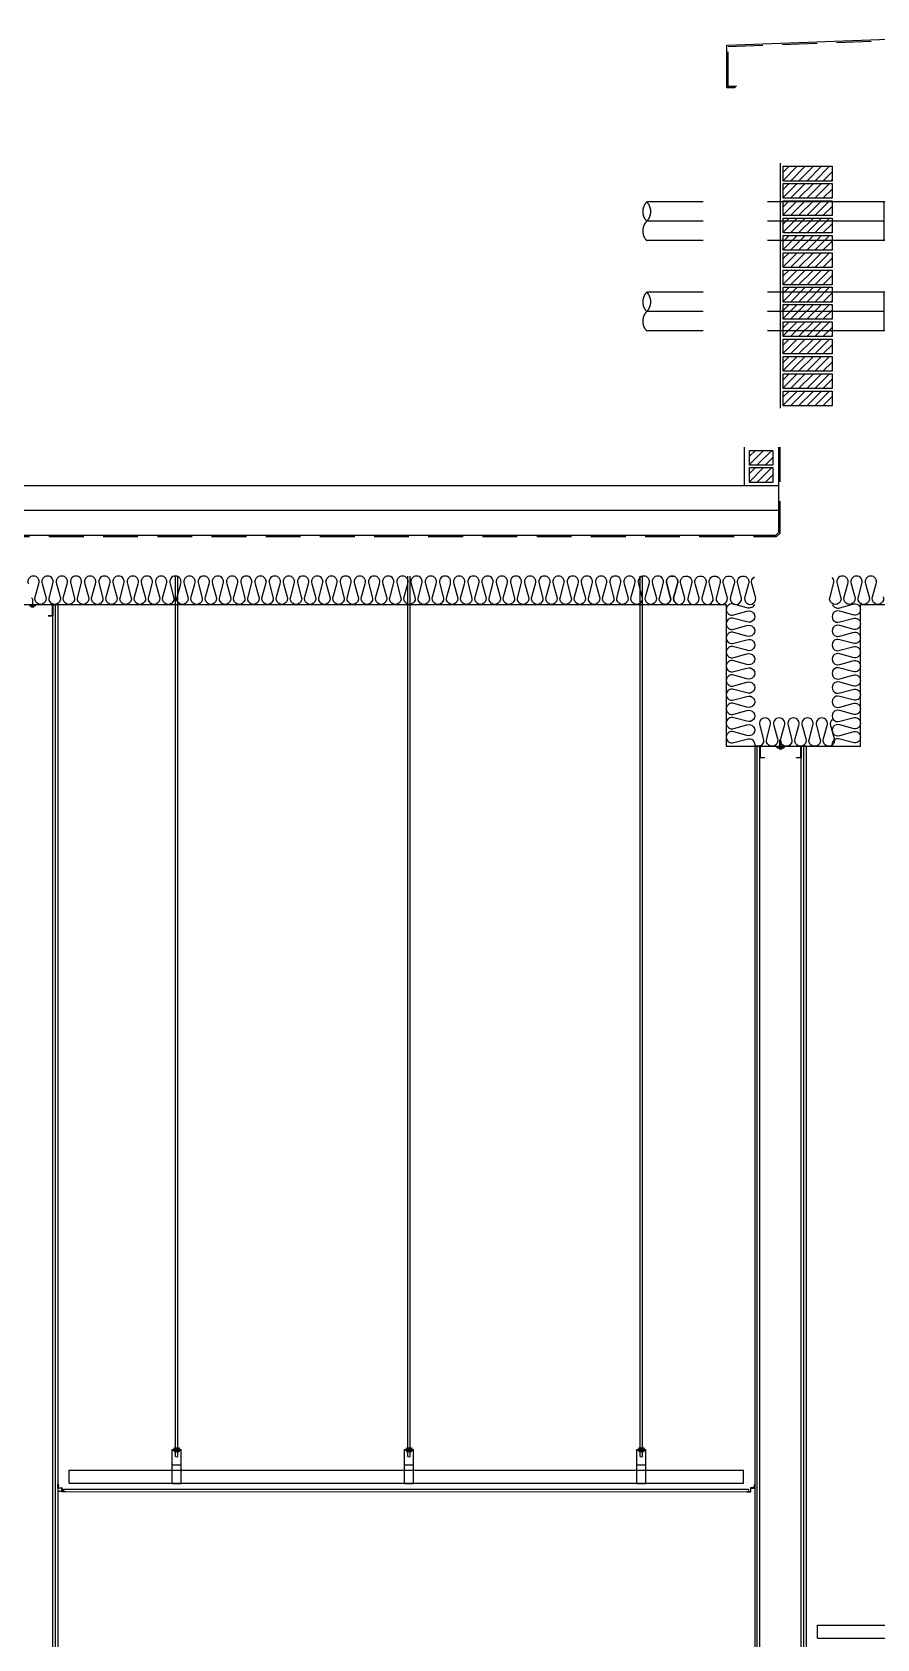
# Model space of a CAD drawing. Header units: millimetres. Extents: x 19868 to 801382, y -4805 to 85279.
# Drawn here: x 528738 to 532012, y 45309 to 51537 of the extents above; entities that cross this region are included whole.
import ezdxf

# ---------------------------------------------------------------- set-up
doc = ezdxf.new("R2010")
doc.units = ezdxf.units.MM
doc.header["$LTSCALE"] = 250
doc.linetypes.add('HID', pattern=[2.8, 1.8, -1])
for name, color, linetype in [('8입면선', 8, 'Continuous'), ('A-CEIL', 8, 'Continuous'), ('A-CEIL_EL', 8, 'Continuous'), ('A-FIN', 6, 'Continuous'), ('A-FIN-8', 8, 'Continuous'), ('A-HAT', 252, 'Continuous'), ('A-HAT-WIREMESH', 9, 'g_mesh'), ('A-WALL', 3, 'Continuous'), ('A-WALL-D', 7, 'Continuous'), ('A-WP', 1, 'HID'), ('GAGAM-DT', 7, 'Continuous'), ('ISL', 251, 'Continuous'), ('M-RLRG-Phase 1', 3, 'Continuous'), ('MO-S', 3, 'Continuous'), ('입면', 7, 'Continuous')]:
    doc.layers.add(name, color=color, linetype=linetype)
doc.layers.add('NOPLOT', color=191, linetype='Continuous', plot=False)
doc.styles.add('Gdim', font='')
doc.styles.get('Gdim').set_extended_font_data('Dotum')
doc.linetypes.add('g_mesh', pattern='A,10,-0.8,["X",Gdim,S=0.6,R=0,X=-0.15,Y=-0.3],-0.8', length=11.6)

# ---------------------------------------------------------------- blocks, each defined once
blk = doc.blocks.new('*U128')
at = {"layer": '8입면선', "color": 8}
blk.add_line((3316577.6, 472011.4), (3316577.6, 478251.4), dxfattribs=at)
at = {"layer": 'A-WALL-D'}
for p, q in [((3316567.6, 472021.4), (3316567.6, 478251.4)), ((3316587.6, 478251.4), (3316567.6, 478251.4)), ((3316587.6, 478251.4), (3316587.6, 472011.4))]:
    blk.add_line(p, q, dxfattribs=at)
at = {"layer": 'GAGAM-DT', "color": 8}
for p, q in [((3316492.7, 478245.6), (3316482.8, 478245.6)), ((3316491.2, 478240.6), (3316484.3, 478240.6)), ((3316490.3, 478271.5), (3316485.3, 478277)), ((3316490.3, 478245.6), (3316490.3, 478271.5)), ((3316490.3, 478245.6), (3316490.3, 478240.6)), ((3316492.7, 478245.6), (3316492.7, 478242.1))]:
    blk.add_line(p, q, dxfattribs=at)
blk.add_arc((3316491.2, 478242.1), 1.51, 270, 0, dxfattribs=at)
at = {"layer": '입면', "color": 6}
for p, q in [((3316497.8, 478244.4), (3316477.4, 478244.4)), ((3316477.9, 478245.6), (3316497.3, 478245.6)), ((3316497.3, 478245.6), (3316502.3, 478251.4)), ((3316502.8, 478250.2), (3316497.8, 478244.4)), ((3316502.3, 478251.4), (3316567.6, 478251.4)), ((3316566.4, 478250.2), (3316502.8, 478250.2)), ((3316566.4, 478207.6), (3316566.4, 478250.2)), ((3316567.6, 478251.4), (3316567.6, 478206.4)), ((3316549.8, 478206.4), (3316549.8, 478207.6)), ((3316549.8, 478207.6), (3316566.4, 478207.6)), ((3316567.6, 478206.4), (3316549.8, 478206.4))]:
    blk.add_line(p, q, dxfattribs=at)
blk = doc.blocks.new('*U129')
at = {"layer": '8입면선', "color": 8}
for p, q in [((3316397.6, 472011.4), (3316397.6, 478501.4)), ((3316577.6, 472011.4), (3316577.6, 478501.4))]:
    blk.add_line(p, q, dxfattribs=at)
at = {"layer": 'A-WALL-D'}
for p, q in [((3316387.6, 478501.4), (3316387.6, 472011.4)), ((3316407.6, 478501.4), (3316387.6, 478501.4)), ((3316407.6, 472021.4), (3316407.6, 478501.4)), ((3316567.6, 472021.4), (3316567.6, 478501.4)), ((3316587.6, 478501.4), (3316567.6, 478501.4)), ((3316587.6, 478501.4), (3316587.6, 472011.4))]:
    blk.add_line(p, q, dxfattribs=at)
at = {"layer": 'GAGAM-DT', "color": 8}
for p, q in [((3316492.7, 478495.6), (3316482.8, 478495.6)), ((3316482.8, 478495.6), (3316482.8, 478492.1)), ((3316491.2, 478490.6), (3316484.3, 478490.6)), ((3316485.3, 478495.6), (3316485.3, 478527)), ((3316490.3, 478521.5), (3316485.3, 478527)), ((3316485.3, 478495.6), (3316485.3, 478490.6)), ((3316490.3, 478495.6), (3316490.3, 478521.5)), ((3316490.3, 478495.6), (3316490.3, 478490.6)), ((3316492.7, 478495.6), (3316492.7, 478492.1))]:
    blk.add_line(p, q, dxfattribs=at)
for centre, start, end in [((3316484.3, 478492.1), 180, 270), ((3316491.2, 478492.1), 270, 0)]:
    blk.add_arc(centre, 1.51, start, end, dxfattribs=at)
at = {"layer": '입면', "color": 6}
for p, q in [((3316407.6, 478456.4), (3316407.6, 478501.4)), ((3316407.6, 478501.4), (3316473, 478501.4)), ((3316472.4, 478500.2), (3316408.8, 478500.2)), ((3316408.8, 478500.2), (3316408.8, 478457.6)), ((3316477.4, 478494.4), (3316472.4, 478500.2)), ((3316473, 478501.4), (3316477.9, 478495.6)), ((3316497.8, 478494.4), (3316477.4, 478494.4)), ((3316477.9, 478495.6), (3316497.3, 478495.6)), ((3316497.3, 478495.6), (3316502.3, 478501.4)), ((3316502.8, 478500.2), (3316497.8, 478494.4)), ((3316502.3, 478501.4), (3316567.6, 478501.4)), ((3316566.4, 478500.2), (3316502.8, 478500.2)), ((3316566.4, 478457.6), (3316566.4, 478500.2)), ((3316567.6, 478501.4), (3316567.6, 478456.4)), ((3316425.5, 478456.4), (3316407.6, 478456.4)), ((3316408.8, 478457.6), (3316425.5, 478457.6)), ((3316425.5, 478457.6), (3316425.5, 478456.4)), ((3316549.8, 478456.4), (3316549.8, 478457.6)), ((3316549.8, 478457.6), (3316566.4, 478457.6)), ((3316567.6, 478456.4), (3316549.8, 478456.4))]:
    blk.add_line(p, q, dxfattribs=at)
blk = doc.blocks.new('A$C2c961f93')
at = {"layer": 'M-RLRG-Phase 1', "color": 5, "linetype": 'HID'}
for p, q in [((500, 2000), (-418.2, 2000)), ((500, 2000), (500, 1850)), ((1700, 2000), (500, 2000)), ((1100, 2000), (1100, 1850)), ((1700, 2000), (1700, 1850)), ((500, 1925), (-418.2, 1925)), ((1700, 1925), (667.7, 1925)), ((500, 1850), (-418.2, 1850)), ((1700, 1850), (712.1, 1850)), ((575, -126.8), (575, 1775)), ((575, 1775), (725, 1775)), ((650, -126.8), (650, 1775)), ((725, -126.8), (725, 1775)), ((1175, -126.8), (1175, 1775)), ((1175, 1775), (1325, 1775)), ((1250, -126.8), (1250, 1775)), ((1325, -126.8), (1325, 1775)), ((1775, -126.8), (1775, 1775)), ((1775, 1775), (1925, 1775)), ((1850, -126.8), (1850, 1775)), ((1925, -126.8), (1925, 1775)), ((500, 1650), (-418.2, 1650)), ((500, 1650), (500, 1500)), ((1700, 1650), (500, 1650, 0)), ((1100, 1650), (1100, 1500)), ((1700, 1650), (1700, 1500)), ((500, 1575), (-418.2, 1575)), ((1700, 1575), (667.7, 1575)), ((500, 1500), (-418.2, 1500)), ((1700, 1500), (712.1, 1500)), ((575, 1425), (725, 1425)), ((1175, 1425), (1325, 1425)), ((1775, 1425), (1925, 1425))]:
    blk.add_line(p, q, dxfattribs=at)
for centre, radius, start, end in [((-380.7, 1962.5), 53, 135, 225), ((-455.7, 1962.5), 53, 315, 45), ((500, 1775), 225, 0, 90), ((1100, 1775), 225, 0, 90), ((1700, 1775), 225, 0, 90), ((-380.7, 1887.5), 53, 135, 225), ((500, 1775), 75, 0, 90), ((1100, 1775), 75, 0, 90), ((1700, 1775), 75, 0, 90), ((-380.7, 1612.5), 53, 135, 225), ((-455.7, 1612.5), 53, 315, 45), ((500, 1425), 225, 0, 90), ((1100, 1425), 225, 0, 90), ((1700, 1425), 225, 0, 90), ((-380.7, 1537.5), 53, 135, 225), ((500, 1425), 75, 0, 90), ((1100, 1425), 75, 0, 90), ((1700, 1425), 75, 0, 90), ((687.5, -164.3), 53, 45, 135), ((1287.5, -164.3), 53, 45, 135), ((1887.5, -164.3), 53, 45, 135), ((612.5, -89.3), 53, 225, 315), ((687.5, -89.3), 53, 225, 315), ((1212.5, -89.3), 53, 225, 315), ((1287.5, -89.3), 53, 225, 315), ((1812.5, -89.3), 53, 225, 315), ((1887.5, -89.3), 53, 225, 315)]:
    blk.add_arc(centre, radius, start, end, dxfattribs=at)

msp = doc.modelspace()

# ---------------------------------------------------------------- hatches: boundary and pattern name
at = {"layer": 'A-HAT', "lineweight": -3}
h = msp.add_hatch(dxfattribs=at)
h.set_pattern_fill('ANSI31', color=256, scale=7, style=0)
h.set_pattern_definition([(45, (448312.236, 53338.554), (-15.715448, 15.715448), [])])
h.paths.add_polyline_path([(531648.2, 51016.9), (531838.2, 51016.9), (531838.2, 50959.9), (531648.2, 50959.9)])
h = msp.add_hatch(dxfattribs=at)
h.set_pattern_fill('ANSI31', color=256, scale=7, style=0)
h.set_pattern_definition([(45, (448312.236, 53271.554), (-15.715448, 15.715448), [])])
h.paths.add_polyline_path([(531648.2, 50949.9), (531838.2, 50949.9), (531838.2, 50892.9), (531648.2, 50892.9)])
h = msp.add_hatch(dxfattribs=at)
h.set_pattern_fill('ANSI31', color=256, scale=7, style=0)
h.set_pattern_definition([(45, (448312.236, 53204.554), (-15.715448, 15.715448), [])])
h.paths.add_polyline_path([(531648.2, 50882.9), (531838.2, 50882.9), (531838.2, 50825.9), (531648.2, 50825.9)])
h = msp.add_hatch(dxfattribs=at)
h.set_pattern_fill('ANSI31', color=256, scale=7, style=0)
h.set_pattern_definition([(45, (448312.236, 53137.554), (-15.715448, 15.715448), [])])
h.paths.add_polyline_path([(531648.2, 50815.9), (531838.2, 50815.9), (531838.2, 50758.9), (531648.2, 50758.9)])
h = msp.add_hatch(dxfattribs=at)
h.set_pattern_fill('ANSI31', color=256, scale=7, style=0)
h.set_pattern_definition([(45, (448312.236, 53070.554), (-15.715448, 15.715448), [])])
h.paths.add_polyline_path([(531648.2, 50748.9), (531838.2, 50748.9), (531838.2, 50691.9), (531648.2, 50691.9)])
h = msp.add_hatch(dxfattribs=at)
h.set_pattern_fill('ANSI31', color=256, scale=7, style=0)
h.set_pattern_definition([(45, (448312.236, 53003.554), (-15.715448, 15.715448), [])])
h.paths.add_polyline_path([(531648.2, 50681.9), (531838.2, 50681.9), (531838.2, 50624.9), (531648.2, 50624.9)])
h = msp.add_hatch(dxfattribs=at)
h.set_pattern_fill('ANSI31', color=256, scale=7, style=0)
h.set_pattern_definition([(45, (448312.236, 52936.554), (-15.715448, 15.715448), [])])
h.paths.add_polyline_path([(531648.2, 50614.9), (531838.2, 50614.9), (531838.2, 50557.9), (531648.2, 50557.9)])
h = msp.add_hatch(dxfattribs=at)
h.set_pattern_fill('ANSI31', color=256, scale=7, style=0)
h.set_pattern_definition([(45, (448312.236, 52869.554), (-15.715448, 15.715448), [])])
h.paths.add_polyline_path([(531648.2, 50547.9), (531838.2, 50547.9), (531838.2, 50490.9), (531648.2, 50490.9)])
h = msp.add_hatch(dxfattribs=at)
h.set_pattern_fill('ANSI31', color=256, scale=7, style=0)
h.set_pattern_definition([(45, (448312.236, 52802.554), (-15.715448, 15.715448), [])])
h.paths.add_polyline_path([(531648.2, 50480.9), (531838.2, 50480.9), (531838.2, 50423.9), (531648.2, 50423.9)])
h = msp.add_hatch(dxfattribs=at)
h.set_pattern_fill('ANSI31', color=256, scale=7, style=0)
h.set_pattern_definition([(45, (448312.236, 52735.554), (-15.715448, 15.715448), [])])
h.paths.add_polyline_path([(531648.2, 50413.9), (531838.2, 50413.9), (531838.2, 50356.9), (531648.2, 50356.9)])
h = msp.add_hatch(dxfattribs=at)
h.set_pattern_fill('ANSI31', color=256, scale=7, style=0)
h.set_pattern_definition([(45, (448312.236, 52668.554), (-15.715448, 15.715448), [])])
h.paths.add_polyline_path([(531648.2, 50346.9), (531838.2, 50346.9), (531838.2, 50289.9), (531648.2, 50289.9)])
h = msp.add_hatch(dxfattribs=at)
h.set_pattern_fill('ANSI31', color=256, scale=7, style=0)
h.set_pattern_definition([(45, (448312.236, 52601.554), (-15.715448, 15.715448), [])])
h.paths.add_polyline_path([(531648.2, 50279.9), (531838.2, 50279.9), (531838.2, 50222.9), (531648.2, 50222.9)])
h = msp.add_hatch(dxfattribs=at)
h.set_pattern_fill('ANSI31', color=256, scale=7, style=0)
h.set_pattern_definition([(45, (448312.236, 52534.554), (-15.715448, 15.715448), [])])
h.paths.add_polyline_path([(531648.2, 50212.9), (531838.2, 50212.9), (531838.2, 50155.9), (531648.2, 50155.9)])
h = msp.add_hatch(dxfattribs=at)
h.set_pattern_fill('ANSI31', color=256, scale=7, style=0)
h.set_pattern_definition([(45, (448312.236, 52467.554), (-15.715448, 15.715448), [])])
h.paths.add_polyline_path([(531648.2, 50145.9), (531838.2, 50145.9), (531838.2, 50088.9), (531648.2, 50088.9)])
h = msp.add_hatch(dxfattribs=at)
h.set_pattern_fill('ANSI31', color=256, scale=7, style=0)
h.set_pattern_definition([(45, (448182.236, 52237.554), (-15.715448, 15.715448), [])])
h.paths.add_polyline_path([(531518.2, 49915.9), (531608.2, 49915.9), (531608.2, 49858.9), (531518.2, 49858.9)])
h = msp.add_hatch(dxfattribs=at)
h.set_pattern_fill('ANSI31', color=256, scale=7, style=0)
h.set_pattern_definition([(45, (448182.236, 52170.554), (-15.715448, 15.715448), [])])
h.paths.add_polyline_path([(531518.2, 49848.9), (531608.2, 49848.9), (531608.2, 49791.9), (531518.2, 49791.9)])

# ---------------------------------------------------------------- linework, layer by layer
at = {"layer": 'A-CEIL'}
for p, q in [((528861.3, 45889.9, 0), (531515.1, 45889.7, 0)), ((528861.3, 45879.9, 0), (531515.1, 45879.7, 0))]:
    msp.add_line(p, q, dxfattribs=at)
at = {"layer": 'A-CEIL_EL'}
for p, q in [((529294.2, 46015.7), (529294.2, 49428.9, 0)), ((529303.2, 46015.7), (529303.2, 49428.9, 0)), ((530194.2, 46015.7), (530194.2, 49428.9, 0)), ((530203.2, 46015.7), (530203.2, 49428.9, 0)), ((531094.2, 46015.7), (531094.2, 49428.9, 0)), ((531103.2, 46015.7), (531103.2, 49428.9, 0)), ((529281.2, 45911.7), (529281.2, 46042.9)), ((529281.2, 46042.9), (529316.2, 46042.9)), ((529281.2, 46041.7), (529316.2, 46041.7)), ((529285.2, 46044.4), (529312.2, 46044.4)), ((529285.2, 46044.4), (529285.2, 46042.9)), ((529285.2, 46041.7), (529285.2, 46040.2)), ((529285.2, 46040.2), (529312.2, 46040.2)), ((529289.2, 46049.4), (529308.2, 46049.4)), ((529289.2, 46049.4), (529289.2, 46044.4)), ((529289.2, 46040.2), (529289.2, 46035.2)), ((529289.2, 46035.2), (529308.2, 46035.2)), ((529294.2, 46015.7), (529294.2, 46035.2)), ((529303.2, 46015.7), (529303.2, 46035.2)), ((529308.2, 46049.4), (529308.2, 46044.4)), ((529308.2, 46040.2), (529308.2, 46035.2)), ((529312.2, 46044.4), (529312.2, 46042.9)), ((529312.2, 46041.7), (529312.2, 46040.2)), ((529316.2, 45911.7), (529316.2, 46042.9)), ((530181.2, 45911.7), (530181.2, 46042.9)), ((530181.2, 46042.9), (530216.2, 46042.9)), ((530181.2, 46041.7), (530216.2, 46041.7)), ((530185.2, 46044.4), (530212.2, 46044.4)), ((530185.2, 46044.4), (530185.2, 46042.9)), ((530185.2, 46041.7), (530185.2, 46040.2)), ((530185.2, 46040.2), (530212.2, 46040.2)), ((530189.2, 46049.4), (530208.2, 46049.4)), ((530189.2, 46049.4), (530189.2, 46044.4)), ((530189.2, 46040.2), (530189.2, 46035.2)), ((530189.2, 46035.2), (530208.2, 46035.2)), ((530194.2, 46015.7), (530194.2, 46035.2)), ((530203.2, 46015.7), (530203.2, 46035.2)), ((530208.2, 46049.4), (530208.2, 46044.4)), ((530208.2, 46040.2), (530208.2, 46035.2)), ((530212.2, 46044.4), (530212.2, 46042.9)), ((530212.2, 46041.7), (530212.2, 46040.2)), ((530216.2, 45911.7), (530216.2, 46042.9)), ((531081.2, 45911.7), (531081.2, 46042.9)), ((531081.2, 46042.9), (531116.2, 46042.9)), ((531081.2, 46041.7), (531116.2, 46041.7)), ((531085.2, 46044.4), (531112.2, 46044.4)), ((531085.2, 46044.4), (531085.2, 46042.9)), ((531085.2, 46041.7), (531085.2, 46040.2)), ((531085.2, 46040.2), (531112.2, 46040.2)), ((531089.2, 46049.4), (531108.2, 46049.4)), ((531089.2, 46049.4), (531089.2, 46044.4)), ((531089.2, 46040.2), (531089.2, 46035.2)), ((531089.2, 46035.2), (531108.2, 46035.2)), ((531094.2, 46015.7), (531094.2, 46035.2)), ((531103.2, 46015.7), (531103.2, 46035.2)), ((531108.2, 46049.4), (531108.2, 46044.4)), ((531108.2, 46040.2), (531108.2, 46035.2)), ((531112.2, 46044.4), (531112.2, 46042.9)), ((531112.2, 46041.7), (531112.2, 46040.2)), ((531116.2, 45911.7), (531116.2, 46042.9)), ((528881.2, 45962.9), (531495.2, 45962.7)), ((528881.2, 45912.9), (528881.2, 45962.9)), ((529281.2, 45983.4), (529316.2, 45983.4)), ((529281.2, 45962.9), (529316.2, 45962.9)), ((530181.2, 45983.4), (530216.2, 45983.4)), ((530181.2, 45962.9), (530216.2, 45962.9)), ((531081.2, 45983.4), (531116.2, 45983.4)), ((531081.2, 45962.9), (531116.2, 45962.9)), ((531495.2, 45912.7), (531495.2, 45962.7)), ((528881.2, 45912.9), (531495.2, 45912.7)), ((529281.2, 45912.9), (529316.2, 45912.9)), ((529281.2, 45911.7), (529316.2, 45911.7)), ((530181.2, 45912.9), (530216.2, 45912.9)), ((530181.2, 45911.7), (530216.2, 45911.7)), ((531081.2, 45912.9), (531116.2, 45912.9)), ((531081.2, 45911.7), (531116.2, 45911.7)), ((531781.2, 45361.9), (538100.8, 45361.9)), ((531781.2, 45311.9), (531781.2, 45361.9)), ((531781.2, 45311.9), (538138.2, 45311.9))]:
    msp.add_line(p, q, dxfattribs=at)
for centre in [(529298.7, 46027.2), (530198.7, 46027.2), (531098.7, 46027.2)]:
    msp.add_arc(centre, 12.4, 248.71498, 291.28502, dxfattribs=at)
at = {"layer": 'A-FIN'}
for p, q in [((531638.2, 50078.9), (531638.2, 51028.9)), ((531498.2, 49778.9), (531498.2, 49928.9)), ((531630.2, 49778.9), (511456.2, 49778.9))]:
    msp.add_line(p, q, dxfattribs=at)
at = {"layer": 'A-FIN-8'}
for p, q in [((531468.2, 51328.9), (531460.2, 51320.9)), ((531630.2, 49928.9), (531630.2, 49597.1)), ((510956.4, 49586.9), (531620, 49586.9)), ((531620, 49586.9), (531630.2, 49597.1))]:
    msp.add_line(p, q, dxfattribs=at)
msp.add_lwpolyline([(531460.2, 51320.9), (531430.2, 51320.9), (531430.2, 51486.6), (532788.2, 51536.9), (534146.2, 51486.6), (534146.2, 51320.9), (534116.2, 51320.9)], dxfattribs=at)
at = {"layer": 'A-HAT-WIREMESH', "ltscale": 0.6}
msp.add_line((531630.2, 49682.9), (510946.2, 49682.9), dxfattribs=at)
at = {"layer": 'A-WALL'}
for points in [[(531838.2, 51016.9), (531838.2, 50959.9), (531648.2, 50959.9), (531648.2, 51016.9)], [(531838.2, 50949.9), (531838.2, 50892.9), (531648.2, 50892.9), (531648.2, 50949.9)], [(531838.2, 50882.9), (531838.2, 50825.9), (531648.2, 50825.9), (531648.2, 50882.9)], [(531838.2, 50815.9), (531838.2, 50758.9), (531648.2, 50758.9), (531648.2, 50815.9)], [(531838.2, 50748.9), (531838.2, 50691.9), (531648.2, 50691.9), (531648.2, 50748.9)], [(531838.2, 50681.9), (531838.2, 50624.9), (531648.2, 50624.9), (531648.2, 50681.9)], [(531838.2, 50614.9), (531838.2, 50557.9), (531648.2, 50557.9), (531648.2, 50614.9)], [(531838.2, 50547.9), (531838.2, 50490.9), (531648.2, 50490.9), (531648.2, 50547.9)], [(531838.2, 50480.9), (531838.2, 50423.9), (531648.2, 50423.9), (531648.2, 50480.9)], [(531838.2, 50413.9), (531838.2, 50356.9), (531648.2, 50356.9), (531648.2, 50413.9)], [(531838.2, 50346.9), (531838.2, 50289.9), (531648.2, 50289.9), (531648.2, 50346.9)], [(531838.2, 50279.9), (531838.2, 50222.9), (531648.2, 50222.9), (531648.2, 50279.9)], [(531838.2, 50212.9), (531838.2, 50155.9), (531648.2, 50155.9), (531648.2, 50212.9)], [(531838.2, 50145.9), (531838.2, 50088.9), (531648.2, 50088.9), (531648.2, 50145.9)], [(531608.2, 49915.9), (531608.2, 49858.9), (531518.2, 49858.9), (531518.2, 49915.9)], [(531608.2, 49848.9), (531608.2, 49791.9), (531518.2, 49791.9), (531518.2, 49848.9)]]:
    msp.add_lwpolyline(points, close=True, dxfattribs=at)
at = {"layer": 'A-WP', "ltscale": 0.3}
for p, q in [((531635.2, 49928.9), (531635.2, 49594.1)), ((510953.4, 49581.9), (531623.1, 49581.9)), ((531623.1, 49581.9), (531635.2, 49594.1))]:
    msp.add_line(p, q, dxfattribs=at)
msp.add_lwpolyline([(531465.2, 51325.9), (531435.2, 51325.9), (531435.2, 51481.8), (532788.2, 51531.9), (534141.2, 51481.8), (534141.2, 51325.9), (534111.2, 51325.9)], dxfattribs=at)
at = {"layer": 'ISL'}
for p, q in [((528861.3, 45879.9), (528861.3, 45889.9)), ((531515.1, 45879.7), (531515.1, 45889.7))]:
    msp.add_line(p, q, dxfattribs=at)
for points in [[(531238.2, 49320.2, -0.418617), (531225.1, 49348.7), (531238.8, 49399.1, 0.524856), (531218.2, 49428.9, 0.524856), (531197.6, 49399.1), (531211.3, 49348.7, -1.449198), (531170.1, 49348.7), (531183.8, 49399.1, 0.524856), (531163.2, 49428.9, 0.524856), (531142.6, 49399.1), (531156.3, 49348.7, -1.449198), (531115.1, 49348.7), (531128.8, 49399.1, 0.524856), (531108.2, 49428.9, 0.524856), (531087.6, 49399.1), (531101.3, 49348.7, -1.449198), (531060.1, 49348.7), (531073.8, 49399.1, 0.524856), (531053.2, 49428.9, 0.524856), (531032.6, 49399.1), (531046.3, 49348.7, -1.449198), (531005.1, 49348.7), (531018.8, 49399.1, 0.524856), (530998.2, 49428.9, 0.524856), (530977.6, 49399.1), (530991.3, 49348.7, -1.449198), (530950.1, 49348.7), (530963.8, 49399.1, 0.524856), (530943.2, 49428.9, 0.524856), (530922.6, 49399.1), (530936.3, 49348.7, -1.449198), (530895.1, 49348.7), (530908.8, 49399.1, 0.524856), (530888.2, 49428.9, 0.524856), (530867.6, 49399.1), (530881.3, 49348.7, -1.449198), (530840.1, 49348.7), (530853.8, 49399.1, 0.524856), (530833.2, 49428.9, 0.524856), (530812.6, 49399.1), (530826.3, 49348.7, -1.449198), (530785.1, 49348.7), (530798.8, 49399.1, 0.524856), (530778.2, 49428.9, 0.524856), (530757.6, 49399.1), (530771.3, 49348.7, -1.449198), (530730.1, 49348.7), (530743.8, 49399.1, 0.524856), (530723.2, 49428.9, 0.524856), (530702.6, 49399.1), (530716.3, 49348.7, -1.449198), (530675.1, 49348.7), (530688.8, 49399.1, 0.524856), (530668.2, 49428.9, 0.524856), (530647.6, 49399.1), (530661.3, 49348.7, -1.449198), (530620.1, 49348.7), (530633.8, 49399.1, 0.524856), (530613.2, 49428.9, 0.524856), (530592.6, 49399.1), (530606.3, 49348.7, -1.449198), (530565.1, 49348.7), (530578.8, 49399.1, 0.524856), (530558.2, 49428.9, 0.524856), (530537.6, 49399.1), (530551.3, 49348.7, -1.449198), (530510.1, 49348.7), (530523.8, 49399.1, 0.524856), (530503.2, 49428.9, 0.524856), (530482.6, 49399.1), (530496.3, 49348.7, -1.449198), (530455.1, 49348.7), (530468.8, 49399.1, 0.524856), (530448.2, 49428.9, 0.524856), (530427.6, 49399.1), (530441.3, 49348.7, -1.449198), (530400.1, 49348.7), (530413.8, 49399.1, 0.524856), (530393.2, 49428.9, 0.524856), (530372.6, 49399.1), (530386.3, 49348.7, -1.449198), (530345.1, 49348.7), (530358.8, 49399.1, 0.524856), (530338.2, 49428.9, 0.524856), (530317.6, 49399.1), (530331.3, 49348.7, -1.449198), (530290.1, 49348.7), (530303.8, 49399.1, 0.524856), (530283.2, 49428.9, 0.524856), (530262.6, 49399.1), (530276.3, 49348.7, -1.449198), (530235.1, 49348.7), (530248.8, 49399.1, 0.524856), (530228.2, 49428.9, 0.524856), (530207.6, 49399.1), (530221.3, 49348.7, -1.449198), (530180.1, 49348.7), (530193.8, 49399.1, 0.524856), (530173.2, 49428.9, 0.524856), (530152.6, 49399.1), (530166.3, 49348.7, -1.449198), (530125.1, 49348.7), (530138.8, 49399.1, 0.524856), (530118.2, 49428.9, 0.524856), (530097.6, 49399.1), (530111.3, 49348.7, -1.449198), (530070.1, 49348.7), (530083.8, 49399.1, 0.524856), (530063.2, 49428.9, 0.524856), (530042.6, 49399.1), (530056.3, 49348.7, -1.449198), (530015.1, 49348.7), (530028.8, 49399.1, 0.524856), (530008.2, 49428.9, 0.524856), (529987.6, 49399.1), (530001.3, 49348.7, -1.449198), (529960.1, 49348.7), (529973.8, 49399.1, 0.524856), (529953.2, 49428.9, 0.524856), (529932.6, 49399.1), (529946.3, 49348.7, -1.449198), (529905.1, 49348.7), (529918.8, 49399.1, 0.524856), (529898.2, 49428.9, 0.524856), (529877.6, 49399.1), (529891.3, 49348.7, -1.449198), (529850.1, 49348.7), (529863.8, 49399.1, 0.524856), (529843.2, 49428.9, 0.524856), (529822.6, 49399.1), (529836.3, 49348.7, -1.449198), (529795.1, 49348.7), (529808.8, 49399.1, 0.524856), (529788.2, 49428.9, 0.524856), (529767.6, 49399.1), (529781.3, 49348.7, -1.449198), (529740.1, 49348.7), (529753.8, 49399.1, 0.524856), (529733.2, 49428.9, 0.524856), (529712.6, 49399.1), (529726.3, 49348.7, -1.449198), (529685.1, 49348.7), (529698.8, 49399.1, 0.524856), (529678.2, 49428.9, 0.524856), (529657.6, 49399.1), (529671.3, 49348.7, -1.449198), (529630.1, 49348.7), (529643.8, 49399.1, 0.524856), (529623.2, 49428.9, 0.524856), (529602.6, 49399.1), (529616.3, 49348.7, -1.449198), (529575.1, 49348.7), (529588.8, 49399.1, 0.524856), (529568.2, 49428.9, 0.524856), (529547.6, 49399.1), (529561.3, 49348.7, -1.449198), (529520.1, 49348.7), (529533.8, 49399.1, 0.524856), (529513.2, 49428.9, 0.524856), (529492.6, 49399.1), (529506.3, 49348.7, -1.449198), (529465.1, 49348.7), (529478.8, 49399.1, 0.524856), (529458.2, 49428.9, 0.524856), (529437.6, 49399.1), (529451.3, 49348.7, -1.449198), (529410.1, 49348.7), (529423.8, 49399.1, 0.524856), (529403.2, 49428.9, 0.524856), (529382.6, 49399.1), (529396.3, 49348.7, -1.449198), (529355.1, 49348.7), (529368.8, 49399.1, 0.524856), (529348.2, 49428.9, 0.524856), (529327.6, 49399.1), (529341.3, 49348.7, -1.449198), (529300.1, 49348.7), (529313.8, 49399.1, 0.524856), (529293.2, 49428.9, 0.524856), (529272.6, 49399.1), (529286.3, 49348.7, -1.449198), (529245.1, 49348.7), (529258.8, 49399.1, 0.524856), (529238.2, 49428.9, 0.524856), (529217.6, 49399.1), (529231.3, 49348.7, -1.449198), (529190.1, 49348.7), (529203.8, 49399.1, 0.524856), (529183.2, 49428.9, 0.524856), (529162.6, 49399.1), (529176.3, 49348.7, -1.449198), (529135.1, 49348.7), (529148.8, 49399.1, 0.524856), (529128.2, 49428.9, 0.524856), (529107.6, 49399.1), (529121.3, 49348.7, -1.449198), (529080.1, 49348.7), (529093.8, 49399.1, 0.524856), (529073.2, 49428.9, 0.524856), (529052.6, 49399.1), (529066.3, 49348.7, -1.449198), (529025.1, 49348.7), (529038.8, 49399.1, 0.524856), (529018.2, 49428.9, 0.524856), (528997.6, 49399.1), (529011.3, 49348.7, -1.449198), (528970.1, 49348.7), (528983.8, 49399.1, 0.524856), (528963.2, 49428.9, 0.524856), (528942.6, 49399.1), (528956.3, 49348.7, -1.449198), (528915.1, 49348.7), (528928.8, 49399.1, 0.524856), (528908.2, 49428.9, 0.524856), (528887.6, 49399.1), (528901.3, 49348.7, -1.449198), (528860.1, 49348.7), (528873.8, 49399.1, 0.524856), (528853.2, 49428.9, 0.524856), (528832.6, 49399.1), (528846.3, 49348.7, -1.449198), (528805.1, 49348.7), (528818.8, 49399.1, 0.524856), (528798.2, 49428.9, 0.524856), (528777.6, 49399.1), (528791.3, 49348.7, -1.449198), (528750.1, 49348.7), (528763.8, 49399.1, 0.524856), (528743.2, 49428.9, 0.524856), (528722.6, 49399.1)], [(531198.2, 49320.2, 0.418617), (531211.3, 49348.7), (531197.6, 49399.1, -0.524856), (531218.2, 49428.9, -0.524856), (531238.8, 49399.1), (531225.1, 49348.7, 1.449198), (531266.3, 49348.7), (531252.6, 49399.1, -0.524856), (531273.2, 49428.9, -0.524856), (531293.8, 49399.1), (531280.1, 49348.7, 1.449198), (531321.3, 49348.7), (531307.6, 49399.1, -0.524856), (531328.2, 49428.9, -0.524856), (531348.8, 49399.1), (531335.1, 49348.7, 1.449198), (531376.3, 49348.7), (531362.6, 49399.1, -0.524856), (531383.2, 49428.9, -0.524856), (531403.8, 49399.1), (531390.1, 49348.7, 1.449198), (531431.3, 49348.7), (531417.6, 49399.1, -0.524856), (531438.2, 49428.9, -0.524856), (531458.8, 49399.1), (531445.1, 49348.7, 1.449198), (531486.3, 49348.7), (531472.6, 49399.1, -0.524856), (531493.2, 49428.9, -0.524856), (531513.8, 49399.1), (531500.1, 49348.7, 1.449198), (531541.3, 49348.7), (531527.6, 49399.1, -0.364131), (531537, 49425.8, -0.364131)], [(532036.3, 49348.7, -1.449198), (531995.1, 49348.7), (532008.8, 49399.1, 0.524856), (531988.2, 49428.9, 0.524856), (531967.6, 49399.1), (531981.3, 49348.7, -1.449198), (531940.1, 49348.7), (531953.8, 49399.1, 0.524856), (531933.2, 49428.9, 0.524856), (531912.6, 49399.1), (531926.3, 49348.7, -1.449198), (531885.1, 49348.7), (531898.8, 49399.1, 0.524856), (531878.2, 49428.9, 0.524856), (531857.6, 49399.1), (531871.3, 49348.7, -1.449198), (531830.1, 49348.7), (531843.8, 49399.1, 0.304715), (531838.2, 49423, 0.304715)], [(531536.9, 49318.9, -0.418617), (531508.4, 49305.9), (531458, 49319.5, 0.524856), (531428.2, 49298.9, 0.524856), (531458, 49278.4), (531508.4, 49292, -1.449198), (531508.4, 49250.9), (531458, 49264.5, 0.524856), (531428.2, 49243.9, 0.524856), (531458, 49223.4), (531508.4, 49237, -1.449198), (531508.4, 49195.9), (531458, 49209.5, 0.524856), (531428.2, 49188.9, 0.524856), (531458, 49168.4), (531508.4, 49182, -1.449198), (531508.4, 49140.9), (531458, 49154.5, 0.524856), (531428.2, 49133.9, 0.524856), (531458, 49113.4), (531508.4, 49127, -1.449198), (531508.4, 49085.9), (531458, 49099.5, 0.524856), (531428.2, 49078.9, 0.524856), (531458, 49058.4), (531508.4, 49072, -1.449198), (531508.4, 49030.9), (531458, 49044.5, 0.524856), (531428.2, 49023.9, 0.524856), (531458, 49003.4), (531508.4, 49017, -1.449198), (531508.4, 48975.9), (531458, 48989.5, 0.524856), (531428.2, 48968.9, 0.524856), (531458, 48948.4), (531508.4, 48962, -1.449198), (531508.4, 48920.9), (531458, 48934.5, 0.524856), (531428.2, 48913.9, 0.524856), (531458, 48893.4), (531508.4, 48907, -1.449198), (531508.4, 48865.9), (531458, 48879.5, 0.524856), (531428.2, 48858.9, 0.524856), (531458, 48838.4), (531508.4, 48852, -1.449198), (531508.4, 48810.9), (531458, 48824.5, 0.524856), (531428.2, 48803.9, 0.524856), (531458, 48783.4), (531508.4, 48797, -0.641444), (531536.9, 48768.9, -0.641444)], [(531839.5, 49318.9, 0.418617), (531868, 49305.9), (531918.4, 49319.5, -0.524856), (531948.2, 49298.9, -0.524856), (531918.4, 49278.4), (531868, 49292, 1.449198), (531868, 49250.9), (531918.4, 49264.5, -0.524856), (531948.2, 49243.9, -0.524856), (531918.4, 49223.4), (531868, 49237, 1.449198), (531868, 49195.9), (531918.4, 49209.5, -0.524856), (531948.2, 49188.9, -0.524856), (531918.4, 49168.4), (531868, 49182, 1.449198), (531868, 49140.9), (531918.4, 49154.5, -0.524856), (531948.2, 49133.9, -0.524856), (531918.4, 49113.4), (531868, 49127, 1.449198), (531868, 49085.9), (531918.4, 49099.5, -0.524856), (531948.2, 49078.9, -0.524856), (531918.4, 49058.4), (531868, 49072, 1.449198), (531868, 49030.9), (531918.4, 49044.5, -0.524856), (531948.2, 49023.9, -0.524856), (531918.4, 49003.4), (531868, 49017, 1.449198), (531868, 48975.9), (531918.4, 48989.5, -0.524856), (531948.2, 48968.9, -0.524856), (531918.4, 48948.4), (531868, 48962, 1.449198), (531868, 48920.9), (531918.4, 48934.5, -0.524856), (531948.2, 48913.9, -0.524856), (531918.4, 48893.4), (531868, 48907, 1.449198), (531868, 48865.9), (531918.4, 48879.5, -0.524856), (531948.2, 48858.9, -0.524856), (531918.4, 48838.4), (531868, 48852, 1.449198), (531868, 48810.9), (531918.4, 48824.5, -0.524856), (531948.2, 48803.9, -0.524856), (531918.4, 48783.4), (531868, 48797, 0.641444), (531839.5, 48768.9, 0.641444)], [(531838.2, 48873, 0.304743), (531832.6, 48849.1), (531846.3, 48798.7, -1.449198), (531805.1, 48798.7), (531818.8, 48849.1, 0.524856), (531798.2, 48878.9, 0.524856), (531777.6, 48849.1), (531791.3, 48798.7, -1.449198), (531750.1, 48798.7), (531763.8, 48849.1, 0.524856), (531743.2, 48878.9, 0.524856), (531722.6, 48849.1), (531736.3, 48798.7, -1.449198), (531695.1, 48798.7), (531708.8, 48849.1, 0.524856), (531688.2, 48878.9, 0.524856), (531667.6, 48849.1), (531681.3, 48798.7, -1.449198), (531640.1, 48798.7), (531653.8, 48849.1, 0.524856), (531633.2, 48878.9, 0.524856), (531612.6, 48849.1), (531626.3, 48798.7, -1.449198), (531585.1, 48798.7), (531598.8, 48849.1, 0.524856), (531578.2, 48878.9, 0.524856), (531557.6, 48849.1), (531571.3, 48798.7, -0.735956), (531538.2, 48772.8)]]:
    msp.add_lwpolyline(points, format="xyb", dxfattribs=at)
msp.add_lwpolyline([(507752.4, 47168.9), (508548.2, 47168.9), (508548.2, 47918.9), (511448.2, 47918.9), (511448.2, 49318.9), (522528.2, 49318.9), (522528.2, 48568.9), (523448.2, 48568.9), (523448.2, 49318.9), (531428.2, 49318.9), (531428.2, 48768.9), (531948.2, 48768.9), (531948.2, 49318.9), (534528.2, 49318.9), (534528.2, 48568.9), (534928.2, 48568.9), (534928.2, 47698.9), (534528.2, 47698.9), (534528.2, 46578.9), (537628.2, 46578.9)], dxfattribs=at)
at = {"layer": 'MO-S'}
for p, q in [((528843, 45901.1), (528834.9, 45901.1)), ((531533.4, 45900.8), (531541.5, 45900.8))]:
    msp.add_line(p, q, dxfattribs=at)
for points in [[(528838.2, 45908.7), (528839.4, 45908.7), (528839.4, 45894.9), (528854.4, 45894.9), (528854.4, 45879.9), (528868.2, 45879.9), (528868.2, 45878.7), (528853.2, 45878.7), (528853.2, 45893.7), (528838.2, 45893.7)], [(531538.2, 45908.5), (531537, 45908.5), (531537, 45894.7), (531522, 45894.7), (531522, 45879.7), (531508.2, 45879.7), (531508.2, 45878.5), (531523.2, 45878.5), (531523.2, 45893.5), (531538.2, 45893.5)]]:
    msp.add_lwpolyline(points, close=True, dxfattribs=at)
at = {"layer": 'NOPLOT'}
msp.add_line((528854.4, 45879.9), (528838.2, 45879.9), dxfattribs=at)

# ---------------------------------------------------------------- block references
at = {"layer": 'A-WALL-D'}
for name, p in [('*U128', (-2787749.4, -428932.5)), ('*U129', (-2784849.4, -429732.5))]:
    msp.add_blockref(name, p, dxfattribs=at)
at = {"layer": 'M-RLRG-Phase 1'}
msp.add_blockref('A$C2c961f93', (531538.2, 48878.9), dxfattribs=at)

doc.saveas('drawing.dxf')
